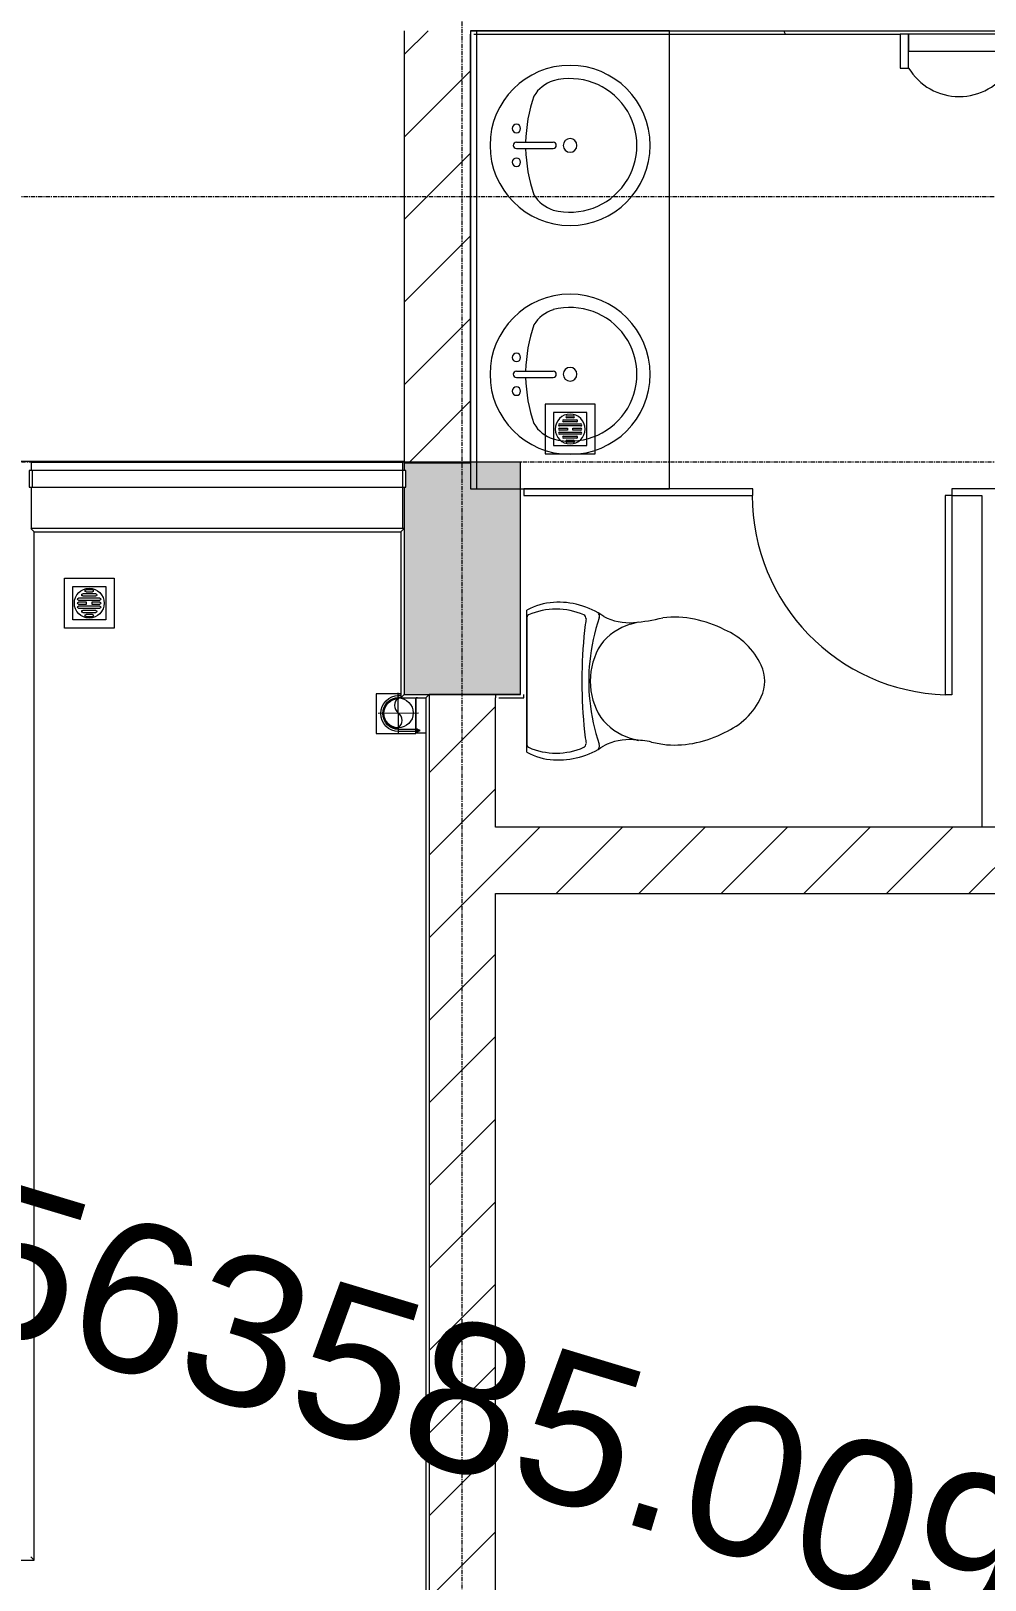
# Model space of a CAD drawing. Header units: millimetres. Extents: x -24439 to 198341, y -52871 to 149926.
# Drawn here: x 98653 to 101528, y 41167 to 45837 of the extents above; entities that cross this region are included whole.
import ezdxf

# ---------------------------------------------------------------- set-up
doc = ezdxf.new("R2010")
doc.units = ezdxf.units.MM
for name, pattern in [('Grid Line', [22.225, 12.7, -3.175, 3.175, -3.175]), ('IMPORT-CENTER _3_', [10.16, 6.35, -1.27, 1.27, -1.27]), ('NET VAN', [1.06, 0.53, -0.53])]:
    doc.linetypes.add(name, pattern=pattern)
for name, color, linetype, lineweight in [('0-1', 7, 'Continuous', 5), ('A-DETL-GENF-1', 9, 'Continuous', 9), ('A-DETL-GENF-2', 9, 'NET VAN', 9), ('A-DOOR', 31, 'Continuous', 9), ('A-DOOR-1', 9, 'Continuous', 9), ('A-FLOR-1', 9, 'Continuous', 9), ('A-FLOR-HRAL-1', 9, 'Continuous', 9), ('A-WALL', 113, 'Continuous', 9), ('A-WALL-2', 9, 'Continuous', 9), ('A-WALL-3', 113, 'Continuous', 18), ('A-WALL-PATT-3', 111, 'Continuous', 9), ('G-IMPT', 8, 'Continuous', 9), ('G-IMPT-2', 8, 'IMPORT-CENTER _3_', 9), ('G-IMPT-6', 7, 'Continuous', 9), ('I-WALL-3', 2, 'Continuous', 18), ('M-EQPM', 50, 'Continuous', 9), ('P-SANR-FIXT', 6, 'Continuous', 9), ('Q-CASE', 31, 'Continuous', 9), ('S-COLS-1', 254, 'Continuous', 5), ('S-COLS-2', 253, 'Continuous', 18), ('S-GRID-1', 1, 'Grid Line', 9)]:
    doc.layers.add(name, color=color, linetype=linetype, lineweight=lineweight)
doc.styles.add('Arial_2', font='arial_0.ttf', dxfattribs={"height": 450})
pattern_1 = [(45, (0, 0), (-124.4508, 124.4508), [])]

# ---------------------------------------------------------------- blocks, each defined once
blk = doc.blocks.new('NCV_TKTC_KET CAU_rvt-1-TKCS_MB ĐỊNH VỊ CAO ĐỘ THIẾT KẾ')
at = {"layer": 'S-COLS-1'}
blk.add_hatch(color=256, dxfattribs=at).paths.add_polyline_path([(100127.6, 43836.9), (100127.6, 44536.9), (99777.6, 44536.9), (99777.6, 44512), (99782.6, 44512), (99782.6, 44462), (99777.6, 44462), (99777.6, 43836.9)])
at = {"layer": 'A-FLOR-1'}
blk.add_line((99777.6, 44536.9), (99772.6, 44536.9), dxfattribs=at)
at = {"layer": 'S-COLS-2'}
for p, q in [((100127.6, 44536.9), (99777.6, 44536.9)), ((99777.6, 44536.9), (99777.6, 44512)), ((100127.6, 43836.9), (100127.6, 44536.9)), ((99777.6, 44462), (99777.6, 43836.9)), ((99777.6, 43836.9), (100127.6, 43836.9))]:
    blk.add_line(p, q, dxfattribs=at)
blk = doc.blocks.new('Railing - Railing-968330-TKCS_MB ĐỊNH VỊ CAO ĐỘ THIẾT KẾ')
at = {"layer": 'A-FLOR-HRAL-1'}
for p, q in [((75754.1, 35066.2), (75744.1, 35076.2)), ((76859.1, 35066.2), (76869.1, 35076.2)), ((76869.1, 35076.2), (76864.1, 35076.2)), ((75754.1, 31966.2), (75754.1, 35066.2)), ((75754.1, 35066.2), (76859.1, 35066.2)), ((76859.1, 35066.2), (76859.1, 34566.2)), ((76859.1, 34566.2), (76869.1, 34576.2)), ((76859.1, 34566.2), (76934.1, 34566.2)), ((76934.1, 34566.2), (76944.1, 34576.2)), ((76934.1, 34566.2), (76934.1, 31285)), ((75354.1, 31966.2), (75344.1, 31976.2)), ((75354.1, 31926.2), (75354.1, 31966.2)), ((75354.1, 31966.2), (75754.1, 31966.2)), ((75754.1, 31966.2), (75744.1, 31976.2)), ((75354.1, 31926.2), (75344.1, 31926.2)), ((76934.1, 31285), (76834.1, 31285)), ((76834.1, 31285), (76844.1, 31275)), ((76834.1, 31285), (76834.1, 30986.2)), ((76934.1, 31285), (76942.8, 31276.2)), ((75344.1, 31026.2), (75354.1, 31026.2)), ((75354.1, 30986.2), (75354.1, 31026.2)), ((75354.1, 30986.2), (75344.1, 30976.2)), ((76834.1, 30986.2), (75354.1, 30986.2)), ((76834.1, 30986.2), (76844.1, 30976.2))]:
    blk.add_line(p, q, dxfattribs=at)
blk = doc.blocks.new('Railing - 50 x 10mm-457210-TKCS_MB ĐỊNH VỊ CAO ĐỘ THIẾT KẾ')
at = {"layer": 'A-FLOR-HRAL-1'}
for p, q in [((25, 5), (-25, 5)), ((-25, 5), (-25, -5)), ((25, -5), (25, 5)), ((-25, -5), (25, -5))]:
    blk.add_line(p, q, dxfattribs=at)
blk = doc.blocks.new('Railing - Railing-1033920-TKCS_MB ĐỊNH VỊ CAO ĐỘ THIẾT KẾ')
at = {"layer": 'A-FLOR-HRAL-1'}
for p, q in [((76864.1, 35251.3), (75749.1, 35251.3)), ((75749.1, 35201.3), (76864.1, 35201.3))]:
    blk.add_line(p, q, dxfattribs=at)
at = {"rotation": 270}
for p in [(75744.1, 35226.3), (76869.1, 35226.3)]:
    blk.add_blockref('Railing - 50 x 10mm-457210-TKCS_MB ĐỊNH VỊ CAO ĐỘ THIẾT KẾ', p, dxfattribs=at)
blk = doc.blocks.new('DOOR_CW_01 CANH MO-PANEL KINH - DIG_01-900x2200-CỬA NHÔM KÍNH-400860-TKCS_MB ĐỊNH VỊ CAO ĐỘ THIẾT KẾ')
at = {"layer": 'A-DETL-GENF-1'}
for p, q in [((-397, -182), (-397, -62)), ((-397, -62), (-357, -62)), ((-357, -62), (-357, -182)), ((-357, -182), (-397, -182)), ((-391, -196), (-391, -182)), ((-391, -182), (-363, -182)), ((-363, -182), (-363, -196)), ((-397, -196), (-391, -196)), ((-397, -738), (-397, -196)), ((-357, -196), (-363, -196)), ((-357, -196), (-357, -738)), ((-442, -737), (-442, -816.5)), ((-434, -799.5), (-434, -737)), ((-433.9, -711.2), (-427.3, -715.8)), ((-397, -738), (-391, -738)), ((-391, -752), (-391, -738)), ((-357, -738), (-363, -738)), ((-363, -738), (-363, -752)), ((-320.1, -711.2), (-326.7, -715.8)), ((-320, -799.5), (-320, -737)), ((-312, -737), (-312, -816.5)), ((-399, -792.2), (-399, -831.8)), ((-397, -792.2), (-399, -792.2)), ((-357, -752), (-397, -752)), ((-397, -752), (-397, -872)), ((-397, -792.2), (-397, -831.8)), ((-363, -752), (-391, -752)), ((-357, -872), (-357, -752)), ((-357, -792.2), (-357, -831.8)), ((-357, -792.2), (-355, -792.2)), ((-355, -792.2), (-355, -831.8)), ((-399, -820.5), (-438, -820.5)), ((-399, -803.5), (-430, -803.5)), ((-399, -831.8), (-397, -831.8)), ((-355, -831.8), (-357, -831.8)), ((-355, -803.5), (-324, -803.5)), ((-355, -820.5), (-316, -820.5)), ((-397, -872), (-357, -872))]:
    blk.add_line(p, q, dxfattribs=at)
blk.add_circle((-407, -60), 10, dxfattribs=at)
for centre, radius, start, end in [((-407, -60), 814, 268, 0), ((-397, -737), 45, 145, 180), ((-397, -737), 37, 145, 180), ((-357, -737), 37, 0, 35), ((-357, -737), 45, 360, 35), ((-438, -816.5), 4, 180, 270), ((-430, -799.5), 4, 180, 270), ((-324, -799.5), 4, 270, 0), ((-316, -816.5), 4, 270, 0)]:
    blk.add_arc(centre, radius, start, end, dxfattribs=at)
at = {"layer": 'A-DOOR-1'}
for p, q in [((-450, -50), (-450, 50)), ((-450, 50), (-400, 50)), ((-400, 50), (-400, 0)), ((400, 0), (400, 50)), ((400, 50), (450, 50)), ((450, 50), (450, -50)), ((-410, 0), (-410, -50)), ((-400, 0), (-410, 0)), ((410, 0), (400, 0)), ((410, -50), (410, 0)), ((-410, -50), (-450, -50)), ((-407, -50), (-382, -50)), ((450, -50), (410, -50))]:
    blk.add_line(p, q, dxfattribs=at)
blk = doc.blocks.new('NCV_TKTC_TANG 1_rvt-1-TKCS_MB ĐỊNH VỊ CAO ĐỘ THIẾT KẾ')
at = {"layer": 'A-WALL-2'}
for p, q in [((98652.9, 44536.9), (99772.6, 44536.9)), ((98652.9, 44536.9), (98652.9, 44512)), ((99772.6, 44536.9), (99772.6, 44512)), ((98652.9, 44462), (98652.9, 44336.9)), ((99772.6, 44462), (99772.6, 44336.9)), ((99772.6, 44336.9), (98652.9, 44336.9))]:
    blk.add_line(p, q, dxfattribs=at)
at = {"layer": 'A-DOOR-1', "rotation": 89.99999999999892}
blk.add_blockref('DOOR_CW_01 CANH MO-PANEL KINH - DIG_01-900x2200-CỬA NHÔM KÍNH-400860-TKCS_MB ĐỊNH VỊ CAO ĐỘ THIẾT KẾ', (98202.6, 40736.9), dxfattribs=at)
at = {"layer": 'A-FLOR-HRAL-1'}
for name in ['Railing - Railing-1033920-TKCS_MB ĐỊNH VỊ CAO ĐỘ THIẾT KẾ', 'Railing - Railing-968330-TKCS_MB ĐỊNH VỊ CAO ĐỘ THIẾT KẾ']:
    blk.add_blockref(name, (22908.5, 9260.7), dxfattribs=at)
blk = doc.blocks.new('THU NUOC - THU NUOC-V170-TKCS_MB ĐỊNH VỊ CAO ĐỘ THIẾT KẾ')
at = {"layer": 'M-EQPM'}
for p, q in [((-66.3, 70.6), (-66.3, -79.4)), ((83.7, 70.6), (-66.3, 70.6)), ((83.7, -79.4), (83.7, 70.6)), ((58.7, 45.6), (-41.3, 45.6)), ((-41.3, 45.6), (-41.3, -54.4)), ((-23.3, 10.8), (40.9, 10.8)), ((40.9, 4.8), (-23.3, 4.8)), ((-11, 23.3), (28.5, 23.3)), ((28.5, 17.3), (-11, 17.3)), ((-1.1, 35.6), (18.5, 35.6)), ((18.5, 29.6), (-1.1, 29.6)), ((58.7, -54.4), (58.7, 45.6)), ((-23.3, -1.2), (0.7, -1.2)), ((0.7, -7.2), (-23.3, -7.2)), ((-23.3, -13.6), (40.9, -13.6)), ((40.9, -19.6), (-23.3, -19.6)), ((-11, -26.1), (28.5, -26.1)), ((28.5, -32.1), (-11, -32.1)), ((-1.1, -38.5), (18.5, -38.5)), ((18.5, -44.5), (-1.1, -44.5)), ((0.7, -1.2), (0.7, -7.2)), ((16.7, -1.2), (40.9, -1.2)), ((16.7, -7.2), (16.7, -1.2)), ((40.9, -7.2), (16.7, -7.2)), ((-66.3, -79.4), (83.7, -79.4)), ((-41.3, -54.4), (58.7, -54.4))]:
    blk.add_line(p, q, dxfattribs=at)
for centre, radius, start, end in [((8.7, -4.4), 45, 0, 180), ((8.7, -4.4), 45, 0, 180), ((-23.3, 7.8), 3, 90, 270), ((-11, 20.3), 3, 90, 270), ((-1.1, 32.6), 3, 90, 270), ((18.5, 32.6), 3, 270, 90), ((28.5, 20.3), 3, 270, 90), ((40.9, 7.8), 3, 270, 90), ((8.7, -4.4), 45, 180, 360), ((8.7, -4.4), 45, 180, 360), ((-23.3, -4.2), 3, 90, 270), ((-23.3, -16.6), 3, 90, 270), ((-11, -29.1), 3, 90, 270), ((-1.1, -41.5), 3, 90, 270), ((18.5, -41.5), 3, 270, 90), ((28.5, -29.1), 3, 270, 90), ((40.9, -4.2), 3, 270, 90), ((40.9, -16.6), 3, 270, 90)]:
    blk.add_arc(centre, radius, start, end, dxfattribs=at)
blk = doc.blocks.new('TKTC_XREF_251221_MB TANG 1 - TKTC_XREF_260130_MB TANG 1_dwg_CUM U_DN100-V225-TKCS_MB ĐỊNH VỊ CAO ĐỘ THIẾT KẾ')
at = {"layer": 'G-IMPT'}
blk.add_hatch(color=256, dxfattribs=at).paths.add_polyline_path([(0, -61), (0, -57), (14.8, -55.1), (28.5, -49.4), (40.3, -40.3), (49.4, -28.5), (55.1, -14.8), (57, 0), (55.1, 14.8), (49.4, 28.5), (32.9, 46), (28.5, 49.4), (14.8, 55.1), (0, 57), (0, 61), (15.8, 58.9), (39.4, 46), (43.1, 43.1), (52.8, 30.5), (58.9, 15.8), (61, 0), (58.9, -15.8), (52.8, -30.5), (43.1, -43.1), (30.5, -52.8), (15.8, -58.9)])
for p, q in [((-71.7, 59.2), (-66.9, 59.2)), ((-8, 69), (0, 69)), ((-79.1, -63.4), (-79.1, -66.6)), ((-76.6, -63.4), (-76.6, -66.6)), ((-74.6, -63.4), (-74.6, -66.6)), ((-72.7, -60.7), (-72.7, -69.3)), ((-66.9, -62.1), (-71.7, -62.1)), ((-66.9, -67.9), (-71.7, -67.9)), ((-65, -69), (0, -69))]:
    blk.add_line(p, q, dxfattribs=at)
at = {"layer": 'G-IMPT', "flags": 128}
for points in [[(-65, 57.3), (-66.9, 57.3), (-66.9, 59.2)], [(-8, 61), (0, 61), (0, 57)], [(-66.9, -59.2), (-66.9, -57.3), (-65, -57.3), (-65, -72.7), (-66.9, -72.7), (-66.9, -70.8)], [(-65, -61), (0, -61), (0, -57)], [(-72.7, -62.4), (-78.1, -62.4), (-78.1, -67.6), (-72.7, -67.6)], [(-71.7, -70.8), (-66.9, -70.8), (-66.9, -59.2), (-71.7, -59.2)]]:
    blk.add_lwpolyline(points, dxfattribs=at)
at = {"layer": 'G-IMPT'}
for centre, radius, start, end in [((0, 0), 69, 270, 90), ((0, 0), 61, 270, 90), ((0, 0), 57, 270, 90), ((-78.1, -63.4), 0.96, 90, 180), ((-78.1, -66.6), 0.96, 180, 270), ((-71.1, -60.7), 1.56, 112.61986, 247.38014), ((-67.9, -65), 4.8, 143.1301, 216.8699), ((-71.1, -69.3), 1.56, 112.61986, 247.38014)]:
    blk.add_arc(centre, radius, start, end, dxfattribs=at)
blk = doc.blocks.new('TKTC_XREF_251221_MB TANG 1 - TKTC_XREF_260130_MB TANG 1_dwg_$cc-4202114-TKCS_MB ĐỊNH VỊ CAO ĐỘ THIẾT KẾ')
at = {"layer": 'G-IMPT'}
blk.add_circle((0, 0), 0.5, dxfattribs=at)
for centre, radius, start, end in [((0, 0), 0.5, 90, 270), ((0.188, 0.25), 0.313, 126.8699, 233.1301), ((-0.188, -0.25), 0.313, 306.8699, 53.1301)]:
    blk.add_arc(centre, radius, start, end, dxfattribs=at)
at = {"layer": 'G-IMPT-2'}
for p, q in [((0, -0.673), (0, 0.673)), ((-0.673, 0), (0.673, 0))]:
    blk.add_line(p, q, dxfattribs=at)
blk = doc.blocks.new('TKTC_XREF_251221_MB TANG 1 - TKTC_XREF_260130_MB TANG 1_dwg_THU NUOC - THU NUOC-444531-TKCS_MB TẦNG 1-4202124-TKCS_MB ĐỊNH VỊ CAO ĐỘ THIẾT KẾ')
at = {"layer": 'M-EQPM'}
for p, q in [((-23.3, 10.8), (40.9, 10.8)), ((40.9, 4.8), (-23.3, 4.8)), ((-11, 23.3), (28.5, 23.3)), ((28.5, 17.3), (-11, 17.3)), ((-1.1, 35.6), (18.5, 35.6)), ((18.5, 29.6), (-1.1, 29.6)), ((-23.3, -13.6), (40.9, -13.6)), ((40.9, -19.6), (-23.3, -19.6)), ((-11, -26.1), (28.5, -26.1)), ((28.5, -32.1), (-11, -32.1)), ((-1.1, -38.5), (18.5, -38.5)), ((18.5, -44.5), (-1.1, -44.5))]:
    blk.add_line(p, q, dxfattribs=at)
at = {"layer": 'M-EQPM', "flags": 128}
for points in [[(83.7, -79.4), (83.7, 70.6), (-66.3, 70.6), (-66.3, -79.4)], [(58.7, -54.4), (58.7, 45.6), (-41.3, 45.6), (-41.3, -54.4)]]:
    blk.add_lwpolyline(points, close=True, dxfattribs=at)
for points in [[(-23.3, -1.2), (0.7, -1.2), (0.7, -7.2), (-23.3, -7.2)], [(40.9, -7.2), (16.7, -7.2), (16.7, -1.2), (40.9, -1.2)]]:
    blk.add_lwpolyline(points, dxfattribs=at)
at = {"layer": 'M-EQPM'}
for centre, radius, start, end in [((8.7, -4.4), 45, 360, 180), ((8.7, -4.4), 45, 360, 180), ((-23.3, 7.8), 3, 90, 270), ((-11, 20.3), 3, 90, 270), ((-1.1, 32.6), 3, 90, 270), ((18.5, 32.6), 3, 270, 90), ((28.5, 20.3), 3, 270, 90), ((40.9, 7.8), 3, 270, 90), ((8.7, -4.4), 45, 180, 360), ((8.7, -4.4), 45, 180, 360), ((-23.3, -4.2), 3, 90, 270), ((-23.3, -16.6), 3, 90, 270), ((-11, -29.1), 3, 90, 270), ((-1.1, -41.5), 3, 90, 270), ((18.5, -41.5), 3, 270, 90), ((28.5, -29.1), 3, 270, 90), ((40.9, -4.2), 3, 270, 90), ((40.9, -16.6), 3, 270, 90)]:
    blk.add_arc(centre, radius, start, end, dxfattribs=at)
blk = doc.blocks.new('TKTC_XREF_251221_MB TANG 1 - TKTC_XREF_260130_MB TANG 1_dwg-4202109-TKCS_MB ĐỊNH VỊ CAO ĐỘ THIẾT KẾ')
at = {"layer": 'G-IMPT'}
for p, q in [((-103374.1, -356807.7), (-108099.1, -356807.7)), ((-103384.1, -357507.9), (-103459.1, -357507.9))]:
    blk.add_line(p, q, dxfattribs=at)
at = {"layer": 'G-IMPT', "flags": 128}
for points in [[(-103459.1, -357507.8), (-103459.1, -357627.3), (-103339.2, -357627.3), (-103339.2, -357519.7)], [(-103339.1, -357519.7), (-103339.1, -357625.5), (-103309.1, -357625.5)]]:
    blk.add_lwpolyline(points, dxfattribs=at)
at = {"extrusion": (0, 0, -1), "zscale": -1}
blk.add_blockref('TKTC_XREF_251221_MB TANG 1 - TKTC_XREF_260130_MB TANG 1_dwg_THU NUOC - THU NUOC-444531-TKCS_MB TẦNG 1-4202124-TKCS_MB ĐỊNH VỊ CAO ĐỘ THIẾT KẾ', (104314.6, -357230.3), dxfattribs=at)
at = {"xscale": 90.00000000005114, "yscale": 90.00000000005114, "zscale": 90.00000000005114, "rotation": 0.304717521727566}
blk.add_blockref('TKTC_XREF_251221_MB TANG 1 - TKTC_XREF_260130_MB TANG 1_dwg_$cc-4202114-TKCS_MB ĐỊNH VỊ CAO ĐỘ THIẾT KẾ', (-103392, -357565.5), dxfattribs=at)
at = {"extrusion": (0, 0, -1), "xscale": 0.789473684210524, "yscale": 0.789473684210524, "zscale": -0.7894736842105241, "rotation": 0.06930925665188988}
blk.add_blockref('TKTC_XREF_251221_MB TANG 1 - TKTC_XREF_260130_MB TANG 1_dwg_CUM U_DN100-V225-TKCS_MB ĐỊNH VỊ CAO ĐỘ THIẾT KẾ', (103390.5, -357567.2), dxfattribs=at)
blk = doc.blocks.new('TKTC_XREF_251221_MB TANG 1 - TKTC_XREF_251221_MB TANG 1-2038492-TKCS_MB ĐỊNH VỊ CAO ĐỘ THIẾT KẾ')
blk.add_blockref('TKTC_XREF_251221_MB TANG 1 - TKTC_XREF_260130_MB TANG 1_dwg-4202109-TKCS_MB ĐỊNH VỊ CAO ĐỘ THIẾT KẾ', (169499.1, 384109.7))
blk = doc.blocks.new('M_Single-Flush1 - D7-600x2000-749325-TKCS_MB ĐỊNH VỊ CAO ĐỘ THIẾT KẾ')
at = {"layer": 'A-DOOR'}
for p, q in [((280, -10), (280, -611.4)), ((300, -10), (280, -10)), ((300, -10), (300, -611.4)), ((300, -611.4), (280, -611.4))]:
    blk.add_line(p, q, dxfattribs=at)
blk.add_arc((300, -10), 601.7, 180, 268.0952, dxfattribs=at)
blk = doc.blocks.new('TOILET - TOILET-764461-TKCS_MB ĐỊNH VỊ CAO ĐỘ THIẾT KẾ')
at = {"layer": 'P-SANR-FIXT'}
for p, q in [((-171.7, 330.3), (-178.6, 355.5)), ((171.7, 330.3), (178.6, 355.5)), ((214.2, 19), (-214.2, 19)), ((194, 19.9), (-194, 19.9))]:
    blk.add_line(p, q, dxfattribs=at)
for centre, radius, start, end in [((45.1, 528.6), 217.6, 115.2282, 156.7784), ((0, 624.4), 111.7, 64.7718, 115.2282), ((-45.1, 528.6), 217.6, 23.2216, 64.7718), ((137.1, 461.2), 329.8, 152.3122, 185.6513), ((-137.1, 461.2), 329.8, 356.3165, 27.6878), ((-719.2, 297.5), 544.3, 4.5441, 13.9464), ((-1948.3, 805.1), 2171.2, 349.1051, 350.319), ((719.2, 297.5), 544.3, 169.7121, 175.4559), ((-343.5, 327.4), 167.3, 332.62, 4.5441), ((-0.4, 384), 179.5, 197.4036, 232.5964), ((0.4, 384), 179.5, 307.4036, 342.5964), ((343.5, 327.4), 167.3, 175.4559, 207.38), ((-4, 115.7), 233.6, 144.7853, 164.7039), ((-195, 224.1), 13.8, 71.0073, 129.3276), ((0.6, 792.1), 586.9, 251.0073, 264.1678), ((0, 416), 206.1, 237.9268, 270), ((0, 416), 206.1, 270, 302.0732), ((-0.6, 792.1), 586.9, 275.8322, 288.9927), ((195, 224.1), 13.8, 50.6724, 108.9927), ((4, 115.7), 233.6, 15.2961, 35.2147), ((-9.8, 107.2), 207.3, 156.2862, 203.7138), ((-189.1, 185.5), 11.7, 82.4212, 154.5895), ((178.9, 2951.3), 2778.4, 262.4212, 262.7649), ((-14.3, 1400.4), 1215.6, 262.593, 269.6026), ((0, 786.7), 581.5, 264.1678, 275.8322), ((14.3, 1400.4), 1215.6, 270.3974, 277.407), ((-178.9, 2951.3), 2778.4, 277.2351, 277.5788), ((189.1, 185.5), 11.7, 25.4105, 97.5788), ((9.8, 107.2), 207.3, 336.2862, 23.7138), ((1.9, 114.1), 239.7, 164.7039, 183.5487), ((0, 3462.8), 3278, 269.6026, 270.3974), ((-1.9, 114.1), 239.7, 356.4513, 15.2961), ((-46.1, 111.1), 191.6, 183.5487, 208.7191), ((46.1, 111.1), 191.6, 331.2809, 356.4513), ((-193.7, 26.4), 6.48, 203.7138, 267.6832), ((193.7, 26.4), 6.48, 272.3168, 336.2862)]:
    blk.add_arc(centre, radius, start, end, dxfattribs=at)
blk = doc.blocks.new('Counter Top w Sinks1 - 600mm x 2400mm Long-2417237-TKCS_MB ĐỊNH VỊ CAO ĐỘ THIẾT KẾ')
at = {"layer": 'Q-CASE'}
for p, q in [((263.9, 700), (-1116.1, 700)), ((-1116.1, 700), (-1116.1, 100)), ((263.9, 100), (263.9, 700)), ((263.9, 119), (-1116.1, 119)), ((-1116.1, 100), (263.9, 100))]:
    blk.add_line(p, q, dxfattribs=at)
blk = doc.blocks.new('Sink - Vanity - Round1 - Basin 2-763242-TKCS_MB ĐỊNH VỊ CAO ĐỘ THIẾT KẾ')
at = {"layer": 'P-SANR-FIXT'}
for p, q in [((87.1, 247.1), (87.1, 136.3)), ((106.2, 247.1), (106.2, 136.3))]:
    blk.add_line(p, q, dxfattribs=at)
for centre, radius, start, end in [((96.7, 85.2), 241.3, 360, 180), ((45.9, 247.1), 12.7, 360, 180), ((45.9, 247.1), 12.7, 180, 360), ((96.7, 247.1), 9.52, 360, 180), ((147.5, 247.1), 12.7, 360, 180), ((147.5, 247.1), 12.7, 180, 0), ((1.4, 104.3), 104.5, 120.7927, 162.1904), ((96.7, -233), 452.3, 91.2067, 109.2086), ((96.7, -233), 452.3, 70.7914, 88.7933), ((191.9, 104.3), 104.5, 17.8096, 59.2073), ((96.7, 85.2), 201.4, 165.3071, 14.6929), ((96.7, 85.2), 20.6, 360, 180), ((96.7, 136.3), 9.52, 180, 360), ((96.7, 85.2), 241.3, 180, 360), ((96.7, 85.2), 20.6, 180, 360)]:
    blk.add_arc(centre, radius, start, end, dxfattribs=at)
blk = doc.blocks.new('Urinal _1_ - Urinal _1_-4075260-TKCS_MB ĐỊNH VỊ CAO ĐỘ THIẾT KẾ')
at = {"layer": 'P-SANR-FIXT'}
for p, q in [((-286.9, 106.6), (-286.9, 5)), ((-261.5, 106.6), (-286.9, 106.6)), ((-286.9, 5), (-286.9, 106.6)), ((-286.9, 106.6), (-261.5, 106.6)), ((-261.5, 106.6), (-261.5, 5)), ((69.2, 106.6), (43.3, 106.6)), ((69.2, 106.6), (43.3, 106.6)), ((43.3, 106.6), (43.3, 5)), ((69.2, 5), (69.2, 106.6)), ((69.2, 5), (69.2, 106.6)), ((43.3, 55.8), (-261.5, 55.8)), ((-261.5, 55.8), (-261.5, 5)), ((43.3, 5), (43.3, 55.8)), ((-286.9, 5), (69.2, 5)), ((-261.5, 5), (-286.9, 5)), ((-261.5, 5), (43.3, 5)), ((43.3, 5), (69.2, 5))]:
    blk.add_line(p, q, dxfattribs=at)
blk.add_arc((-109.1, 15), 177.8, 31.0027, 148.9973, dxfattribs=at)
blk.add_arc((-109.1, 15), 177.8, 31.0027, 148.9973, dxfattribs=at)
blk = doc.blocks.new('NCV_TKCS_251209_TONG THE HIEN TRANG SAN DUONG - NCV_TKCS_HIEN TRANG_251209a_dwg-1612995-TKCS_MB ĐỊNH VỊ CAO ĐỘ THIẾT KẾ')
at = {"layer": 'G-IMPT-6', "insert": (563581232.1, 1145014670), "char_height": 450, "width": 5277.08, "attachment_point": 3, "line_spacing_factor": 0.941778, "style": 'Arial_2'}
blk.add_mtext('X=1145009.154Y=563585.009Z=1.00', dxfattribs=at)
blk = doc.blocks.new('NCV_TKCS_251209_TONG THE HIEN TRANG SAN DUONG - NCV_TKCS_251209_TONG THE HIEN TRANG SAN DUONG-1605292-TKCS_MB ĐỊNH VỊ CAO ĐỘ THIẾT KẾ')
at = {"rotation": 343.2379237072182}
blk.add_blockref('NCV_TKCS_251209_TONG THE HIEN TRANG SAN DUONG - NCV_TKCS_HIEN TRANG_251209a_dwg-1612995-TKCS_MB ĐỊNH VỊ CAO ĐỘ THIẾT KẾ', (-869777547.7, -933796958.8), dxfattribs=at)

msp = doc.modelspace()

# ---------------------------------------------------------------- hatches: boundary and pattern name
at = {"layer": 'A-WALL-PATT-3'}
h = msp.add_hatch(dxfattribs=at)
h.set_pattern_fill('FP_1', color=256, style=0, pattern_type=2)
h.set_pattern_definition(pattern_1)
h.paths.add_polyline_path([(99777.6, 44535.3), (99977.6, 44535.3), (99977.6, 45837.7), (99777.6, 45837.7), (99777.6, 44802)])
h.paths.add_polyline_path([(99977.6, 46037.7), (99977.6, 47181.7), (99777.6, 47181.7), (99777.6, 46037.7)])
h = msp.add_hatch(dxfattribs=at)
h.set_pattern_fill('FP_9', color=256, style=0, pattern_type=2)
h.set_pattern_definition([(0, (0, 0), (894.08, 223.52), [73.762, -596.798, 73.762, -596.798, -3576.32]), (0, (0, 0), (894.08, 223.52), [-1341.12, 73.762, -1267.358, 73.762, -596.798, -1564.64]), (0, (0, 0), (894.08, 223.52), [-3352.8, 73.762, -373.278, 73.762, -1043.838]), (120, (335.28, 111.76), (-640.614, 662.536), [73.762, -596.798, 73.762, -4173.118]), (120, (335.28, 111.76), (-640.614, 662.536), [-744.322, -596.798, 73.762, -1267.358, -2235.2]), (120, (335.28, 111.76), (-640.614, 662.536), [-2682.24, 73.762, -596.798, 73.762, -1490.878]), (120, (335.28, 111.76), (-640.614, 662.536), [-3426.562, -373.278, 73.762, -1043.838]), (240, (447.04, 558.8), (-253.466, -886.056), [73.762, -596.798, 73.762, -4173.118]), (240, (447.04, 558.8), (-253.466, -886.056), [-744.322, -596.798, 73.762, -1267.358, -2235.2]), (240, (447.04, 558.8), (-253.466, -886.056), [-2682.24, 73.762, -596.798, 73.762, -1490.878]), (240, (447.04, 558.8), (-253.466, -886.056), [-3426.562, -373.278, 73.762, -1043.838])])
h.paths.add_polyline_path([(102835.6, 45826.9), (102917.6, 45826.9), (102917.6, 45836.9), (102827.6, 45836.9), (102827.6, 45826.9), (102831.6, 45826.9)])
h.paths.add_polyline_path([(101927.6, 45826.9), (101927.6, 45836.9), (99977.6, 45836.9), (99977.6, 45826.9), (101923.6, 45826.9)])
h = msp.add_hatch(dxfattribs=at)
h.set_pattern_fill('FP_1', color=256, style=0, pattern_type=2)
h.set_pattern_definition(pattern_1)
h.paths.add_polyline_path([(100052.6, 40536.9), (100052.6, 43836.9), (99852.6, 43836.9), (99852.6, 40536.9)])
h = msp.add_hatch(dxfattribs=at)
h.set_pattern_fill('FP_1', color=256, style=0, pattern_type=2)
h.set_pattern_definition(pattern_1)
h.paths.add_polyline_path([(100052.6, 43236.9), (104827.6, 43237.7), (104827.6, 43436.9), (100052.6, 43436.9)])

# ---------------------------------------------------------------- linework, layer by layer
at = {"layer": 'A-WALL'}
for p, q in [((99977.6, 45836.9), (101927.6, 45836.9)), ((100137.6, 44456.9), (100137.6, 44436.9)), ((102927.6, 43436.9), (100062.6, 43436.9)), ((100052.6, 40546.9), (100052.6, 43236.9))]:
    msp.add_line(p, q, dxfattribs=at)
at = {"layer": 'A-WALL-3'}
for p, q in [((99777.6, 45837.7), (99777.6, 44535.3)), ((99977.6, 44535.3), (99977.6, 45826.9)), ((99777.6, 44535.3), (99977.6, 44535.3)), ((99852.6, 43836.9), (99852.6, 40536.9)), ((100052.6, 43836.9), (99852.6, 43836.9)), ((100052.6, 43436.9), (100052.6, 43826.9)), ((100062.6, 43436.9), (100052.6, 43436.9)), ((100052.6, 43236.9), (105027.6, 43236.9))]:
    msp.add_line(p, q, dxfattribs=at)
at = {"layer": 'I-WALL-3'}
for p, q in [((99977.6, 45836.9), (99977.6, 45826.9)), ((99987.6, 45826.9), (101271.8, 45826.9)), ((100828, 44456.9), (100137.6, 44456.9)), ((100137.6, 44436.9), (100828, 44436.9)), ((100828, 44436.9), (100828, 44456.9)), ((101628, 44456.9), (101428, 44456.9)), ((101428, 44456.9), (101428, 44436.9)), ((101428, 44436.9), (101518, 44436.9)), ((101518, 44436.9), (101518, 43436.9)), ((100127.6, 43836.9), (100052.6, 43836.9)), ((100052.6, 43836.9), (100052.6, 43826.9)), ((100062.6, 43826.9), (100137.6, 43826.9)), ((100137.6, 43826.9), (100137.6, 43836.9))]:
    msp.add_line(p, q, dxfattribs=at)
at = {"layer": 'S-GRID-1'}
for p, q in [((99952.6, 20960.6), (99952.6, 80482.7)), ((128757.8, 45336.9), (32145.8, 45336.9)), ((131551.8, 44536.9), (29351.8, 44536.9))]:
    msp.add_line(p, q, dxfattribs=at)

# ---------------------------------------------------------------- block references
at = {"layer": '0-1'}
for name in ['NCV_TKTC_KET CAU_rvt-1-TKCS_MB ĐỊNH VỊ CAO ĐỘ THIẾT KẾ', 'NCV_TKTC_TANG 1_rvt-1-TKCS_MB ĐỊNH VỊ CAO ĐỘ THIẾT KẾ']:
    msp.add_blockref(name, (0, 0), dxfattribs=at)
at = {"layer": 'A-DETL-GENF-2'}
msp.add_blockref('NCV_TKCS_251209_TONG THE HIEN TRANG SAN DUONG - NCV_TKCS_251209_TONG THE HIEN TRANG SAN DUONG-1605292-TKCS_MB ĐỊNH VỊ CAO ĐỘ THIẾT KẾ', (26103.5, 9888.2), dxfattribs=at)
at = {"layer": 'A-DOOR'}
msp.add_blockref('M_Single-Flush1 - D7-600x2000-749325-TKCS_MB ĐỊNH VỊ CAO ĐỘ THIẾT KẾ', (101128, 44446.9), dxfattribs=at)
at = {"layer": 'M-EQPM'}
msp.add_blockref('TKTC_XREF_251221_MB TANG 1 - TKTC_XREF_251221_MB TANG 1-2038492-TKCS_MB ĐỊNH VỊ CAO ĐỘ THIẾT KẾ', (33652.6, 17236.9), dxfattribs=at)
at = {"layer": 'M-EQPM', "rotation": 180}
msp.add_blockref('THU NUOC - THU NUOC-V170-TKCS_MB ĐỊNH VỊ CAO ĐỘ THIẾT KẾ', (100286.3, 44632.5), dxfattribs=at)
at = {"layer": 'P-SANR-FIXT'}
for name, p, rotation in [('Urinal _1_ - Urinal _1_-4075260-TKCS_MB ĐỊNH VỊ CAO ĐỘ THIẾT KẾ', (101341, 45831.9), 180), ('Sink - Vanity - Round1 - Basin 2-763242-TKCS_MB ĐỊNH VỊ CAO ĐỘ THIẾT KẾ', (100362.7, 45395.3), 89.99999999999982), ('Sink - Vanity - Round1 - Basin 2-763242-TKCS_MB ĐỊNH VỊ CAO ĐỘ THIẾT KẾ', (100362.7, 44705.3), 89.99999999999982), ('TOILET - TOILET-764461-TKCS_MB ĐỊNH VỊ CAO ĐỘ THIẾT KẾ', (100128.4, 43876.9), 270.0000000000003)]:
    msp.add_blockref(name, p, dxfattribs=dict(at, rotation=rotation))
at = {"layer": 'Q-CASE', "rotation": 270}
msp.add_blockref('Counter Top w Sinks1 - 600mm x 2400mm Long-2417237-TKCS_MB ĐỊNH VỊ CAO ĐỘ THIẾT KẾ', (99877.6, 44720.8), dxfattribs=at)

doc.saveas('drawing.dxf')
